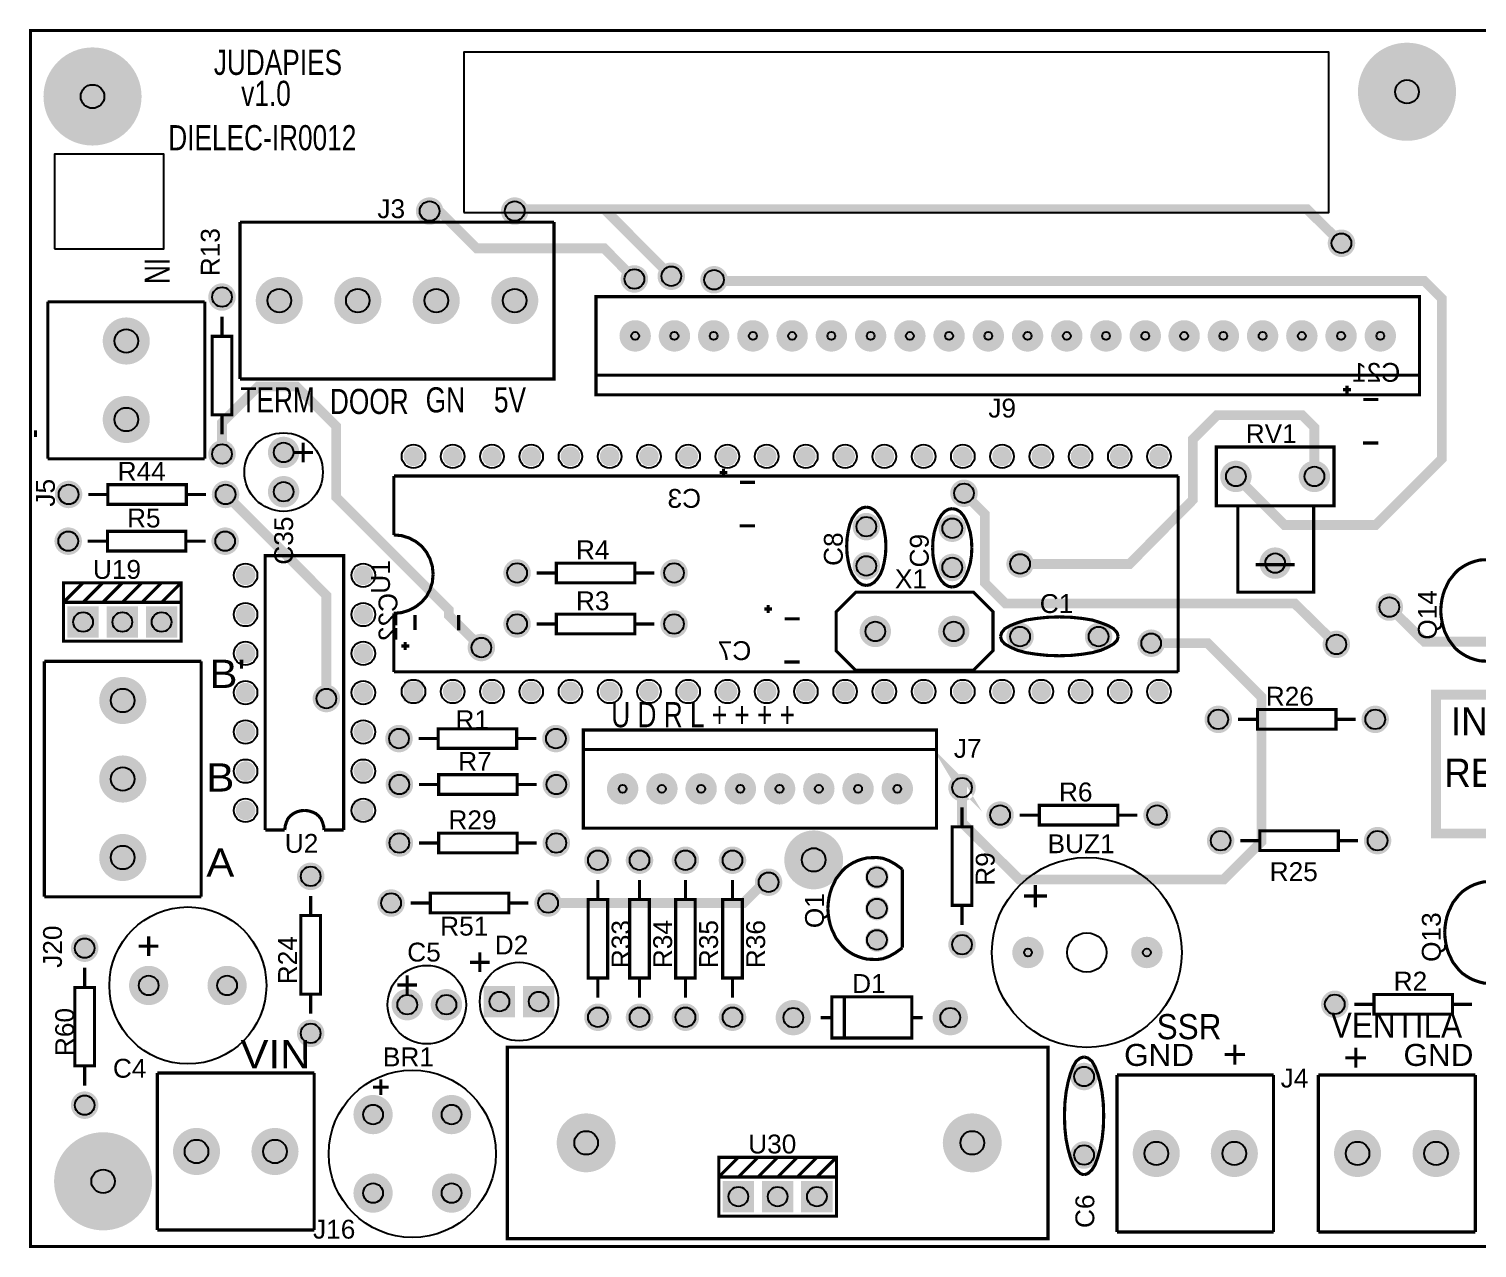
# Model space of a CAD drawing. Extents: x -2.91 to 2.93, y -1.55 to 1.55.
# Drawn here: x -2.912 to 0.778, y -1.553 to 1.553 of the extents above; entities that cross this region are included whole.
import ezdxf

# ---------------------------------------------------------------- set-up
doc = ezdxf.new("R2010")
doc.units = 0
doc.layers.get('0').update_dxf_attribs({"linetype": 'CONTINUOUS'})

# ---------------------------------------------------------------- blocks, each defined once
blk = doc.blocks.new('EPAD')
at = {"const_width": 0.5}
blk.add_lwpolyline([(-0.25, 0, 1), (0.25, 0, 1)], format="xyb", close=True, dxfattribs=at)
blk = doc.blocks.new('RPAD')
blk.add_trace([(-0.5, -0.5), (-0.5, 0.5), (0.5, -0.5), (0.5, 0.5)])

msp = doc.modelspace()

# ---------------------------------------------------------------- linework, layer by layer
for points, const_width in [([(-2.908, -1.549), (2.924, -1.549), (2.924, 1.549), (-2.908, 1.549), (-2.908, -1.549)], 0.008), ([(-1.369, 0.916), (-1.446, 0.994), (-1.771, 0.994), (-1.877, 1.1), (-1.891, 1.1), (-1.891, 1.089)], 0.025), ([(-1.275, 0.923), (-1.446, 1.094), (-1.674, 1.094), (-1.674, 1.089)], 0.025), ([(-1.446, 1.094), (0.345, 1.094), (0.433, 1.007)], 0.025), ([(-2.374, 1.061), (-2.374, 0.661)], 0.008), ([(-1.574, 1.061), (-1.574, 0.661), (-2.374, 0.661)], 0.008), ([(-2.374, 1.061), (-1.574, 1.061)], 0.008), ([(0.164, 0.413), (0.288, 0.289), (0.52, 0.289), (0.689, 0.458), (0.689, 0.866), (0.644, 0.911), (-1.163, 0.911), (-1.166, 0.914)], 0.025), ([(-2.864, 0.858), (-2.464, 0.858)], 0.008), ([(-2.864, 0.458), (-2.864, 0.858)], 0.008), ([(-2.464, 0.458), (-2.464, 0.858)], 0.008), ([(-1.467, 0.621), (0.632, 0.621), (0.632, 0.871), (-1.467, 0.871), (-1.467, 0.621)], 0.008), ([(-2.42, 0.77), (-2.42, 0.82)], 0.008), ([(-2.445, 0.57), (-2.395, 0.57), (-2.395, 0.77), (-2.445, 0.77), (-2.445, 0.57)], 0.008), ([(0.632, 0.671), (-1.467, 0.671)], 0.008), ([(-2.42, 0.47), (-2.42, 0.55), (-2.328, 0.642), (-2.23, 0.642), (-2.129, 0.541), (-2.129, 0.36), (-1.842, 0.073), (-1.842, 0.059), (-1.759, -0.023)], 0.025), ([(0.457, 0.634), (0.437, 0.634)], 0.008), ([(0.447, 0.624), (0.447, 0.644)], 0.008), ([(0.527, 0.609), (0.489, 0.609)], 0.008), ([(-2.42, 0.52), (-2.42, 0.57)], 0.008), ([(-0.386, 0.19), (-0.107, 0.19), (0.054, 0.353), (0.054, 0.507), (0.116, 0.569), (0.333, 0.569), (0.364, 0.538), (0.364, 0.413)], 0.025), ([(-2.213, 0.499), (-2.213, 0.449)], 0.008), ([(0.114, 0.338), (0.414, 0.338), (0.414, 0.488), (0.114, 0.488), (0.114, 0.338)], 0.008), ([(0.527, 0.498), (0.488, 0.498)], 0.008), ([(-2.864, 0.458), (-2.464, 0.458)], 0.008), ([(-2.188, 0.474), (-2.238, 0.474)], 0.008), ([(-1.982, 0.264), (-1.982, 0.414)], 0.008), ([(-1.982, 0.414), (0.017, 0.414)], 0.008), ([(-1.132, 0.423), (-1.152, 0.423)], 0.008), ([(-1.142, 0.413), (-1.142, 0.433)], 0.008), ([(0.017, 0.414), (0.017, -0.085)], 0.008), ([(-2.761, 0.367), (-2.711, 0.367)], 0.008), ([(-2.711, 0.342), (-2.511, 0.342), (-2.511, 0.392), (-2.711, 0.392), (-2.711, 0.342)], 0.008), ([(-2.511, 0.367), (-2.461, 0.367)], 0.008), ([(-2.411, 0.367), (-2.154, 0.11), (-2.154, -0.153)], 0.025), ([(-1.062, 0.398), (-1.1, 0.398)], 0.008), ([(0.42, -0.015), (0.314, 0.089), (-0.394, 0.089), (-0.423, 0.089), (-0.476, 0.142), (-0.476, 0.317), (-0.529, 0.37)], 0.025), ([(-0.778, 0.335), (-0.788, 0.333), (-0.798, 0.327), (-0.806, 0.318), (-0.814, 0.306), (-0.82, 0.291), (-0.824, 0.274), (-0.827, 0.255), (-0.828, 0.235)], 0.008), ([(-0.778, 0.335), (-0.768, 0.333), (-0.758, 0.327), (-0.75, 0.318), (-0.742, 0.306), (-0.736, 0.291), (-0.732, 0.274), (-0.729, 0.255), (-0.728, 0.235)], 0.008), ([(-0.559, 0.331), (-0.569, 0.329), (-0.579, 0.323), (-0.587, 0.314), (-0.594, 0.302), (-0.6, 0.287), (-0.605, 0.27), (-0.608, 0.251), (-0.609, 0.231)], 0.008), ([(-0.559, 0.331), (-0.549, 0.329), (-0.539, 0.323), (-0.531, 0.314), (-0.524, 0.302), (-0.518, 0.287), (-0.513, 0.27), (-0.51, 0.251), (-0.509, 0.231)], 0.008), ([(0.169, 0.118), (0.362, 0.118), (0.362, 0.338), (0.169, 0.338), (0.169, 0.118)], 0.008), ([(-2.712, 0.223), (-2.512, 0.223), (-2.512, 0.273), (-2.712, 0.273), (-2.712, 0.223)], 0.008), ([(-1.882, 0.164), (-1.884, 0.184), (-1.89, 0.203), (-1.899, 0.22), (-1.911, 0.235), (-1.926, 0.247), (-1.943, 0.256), (-1.962, 0.262), (-1.982, 0.264)], 0.008), ([(-1.062, 0.287), (-1.101, 0.287)], 0.008), ([(-2.762, 0.248), (-2.712, 0.248)], 0.008), ([(-2.512, 0.248), (-2.462, 0.248)], 0.008), ([(-0.778, 0.135), (-0.788, 0.137), (-0.798, 0.143), (-0.806, 0.152), (-0.814, 0.164), (-0.82, 0.179), (-0.824, 0.196), (-0.827, 0.215), (-0.828, 0.235)], 0.008), ([(-0.778, 0.135), (-0.768, 0.137), (-0.758, 0.143), (-0.75, 0.152), (-0.742, 0.164), (-0.736, 0.179), (-0.732, 0.196), (-0.729, 0.215), (-0.728, 0.235)], 0.008), ([(-0.559, 0.131), (-0.569, 0.133), (-0.579, 0.139), (-0.587, 0.148), (-0.594, 0.16), (-0.6, 0.175), (-0.605, 0.192), (-0.608, 0.211), (-0.609, 0.231)], 0.008), ([(-0.559, 0.131), (-0.549, 0.133), (-0.539, 0.139), (-0.531, 0.148), (-0.524, 0.16), (-0.518, 0.175), (-0.513, 0.192), (-0.51, 0.211), (-0.509, 0.231)], 0.008), ([(-2.11, -0.488), (-2.11, 0.211), (-2.31, 0.211), (-2.31, -0.488)], 0.008), ([(-1.568, 0.142), (-1.368, 0.142), (-1.368, 0.192), (-1.568, 0.192), (-1.568, 0.142)], 0.008), ([(0.314, 0.188), (0.214, 0.188)], 0.008), ([(0.811, 0.201), (0.786, 0.2), (0.774, 0.197), (0.762, 0.193), (0.751, 0.188), (0.741, 0.182), (0.731, 0.175), (0.722, 0.166), (0.707, 0.147), (0.696, 0.124), (0.692, 0.112), (0.689, 0.099), (0.687, 0.085), (0.686, 0.071)], 0.008), ([(-1.882, 0.164), (-1.884, 0.143), (-1.89, 0.124), (-1.899, 0.107), (-1.911, 0.093), (-1.926, 0.081), (-1.943, 0.072), (-1.962, 0.066), (-1.982, 0.064)], 0.008), ([(-1.618, 0.167), (-1.568, 0.167)], 0.008), ([(-1.368, 0.167), (-1.318, 0.167)], 0.008), ([(-2.824, 0.092), (-2.824, 0.142), (-2.524, 0.142), (-2.524, 0.092)], 0.008), ([(-2.824, 0.092), (-2.774, 0.142)], 0.008), ([(-2.774, 0.092), (-2.724, 0.142)], 0.008), ([(-2.724, 0.092), (-2.674, 0.142)], 0.008), ([(-2.674, 0.092), (-2.624, 0.142)], 0.008), ([(-2.624, 0.092), (-2.574, 0.142)], 0.008), ([(-2.574, 0.092), (-2.524, 0.142)], 0.008), ([(-0.805, 0.118), (-0.505, 0.118), (-0.455, 0.068), (-0.455, -0.031), (-0.505, -0.081), (-0.805, -0.081), (-0.855, -0.031), (-0.855, 0.068), (-0.805, 0.118)], 0.008), ([(-2.824, -0.007), (-2.524, -0.007), (-2.524, 0.092), (-2.824, 0.092), (-2.824, -0.007)], 0.008), ([(-1.018, 0.075), (-1.038, 0.075)], 0.008), ([(-1.028, 0.065), (-1.028, 0.085)], 0.008), ([(0.811, -0.008), (0.644, -0.008), (0.555, 0.08)], 0.025), ([(0.811, -0.058), (0.786, -0.057), (0.774, -0.054), (0.762, -0.05), (0.751, -0.045), (0.741, -0.039), (0.731, -0.032), (0.722, -0.024), (0.707, -0.004), (0.696, 0.018), (0.692, 0.031), (0.689, 0.044), (0.687, 0.057), (0.686, 0.071)], 0.008), ([(-1.982, -0.085), (-1.982, 0.064)], 0.008), ([(-1.928, 0.06), (-1.928, 0.022)], 0.008), ([(-1.817, 0.06), (-1.817, 0.021)], 0.008), ([(-1.618, 0.037), (-1.568, 0.037)], 0.008), ([(-1.568, 0.012), (-1.368, 0.012), (-1.368, 0.062), (-1.568, 0.062), (-1.568, 0.012)], 0.008), ([(-1.368, 0.037), (-1.318, 0.037)], 0.008), ([(-0.948, 0.05), (-0.986, 0.05)], 0.008), ([(-0.436, 0.005), (-0.433, 0.015), (-0.425, 0.025), (-0.411, 0.033), (-0.393, 0.04), (-0.371, 0.047), (-0.345, 0.051), (-0.317, 0.054), (-0.286, 0.055)], 0.008), ([(-0.136, 0.005), (-0.139, 0.015), (-0.148, 0.025), (-0.162, 0.033), (-0.18, 0.04), (-0.202, 0.047), (-0.227, 0.051), (-0.255, 0.054), (-0.286, 0.055)], 0.008), ([(-0.052, -0.012), (0.092, -0.012), (0.229, -0.149), (0.229, -0.518), (0.146, -0.601), (0.133, -0.614), (-0.388, -0.614), (-0.534, -0.469), (-0.534, -0.372), (-0.546, -0.36), (-0.534, -0.38)], 0.025), ([(-0.436, 0.005), (-0.433, -0.005), (-0.425, -0.014), (-0.411, -0.022), (-0.393, -0.03), (-0.371, -0.036), (-0.345, -0.04), (-0.317, -0.043), (-0.286, -0.044)], 0.008), ([(-0.136, 0.005), (-0.139, -0.005), (-0.148, -0.014), (-0.162, -0.022), (-0.18, -0.03), (-0.202, -0.036), (-0.227, -0.04), (-0.255, -0.043), (-0.286, -0.044)], 0.008), ([(-1.943, -0.019), (-1.963, -0.019)], 0.008), ([(-1.953, -0.009), (-1.953, -0.029)], 0.008), ([(-2.473, -0.058), (-2.873, -0.058)], 0.008), ([(-2.873, -0.058), (-2.873, -0.658)], 0.008), ([(-2.473, -0.658), (-2.473, -0.058)], 0.008), ([(-0.948, -0.06), (-0.987, -0.06)], 0.008), ([(-1.982, -0.085), (0.017, -0.085)], 0.008), ([(0.674, -0.497), (1.454, -0.497), (1.454, -0.143), (0.674, -0.143), (0.674, -0.497)], 0.025), ([(0.219, -0.231), (0.419, -0.231), (0.419, -0.181), (0.219, -0.181), (0.219, -0.231)], 0.008), ([(0.219, -0.206), (0.169, -0.206)], 0.008), ([(0.469, -0.206), (0.419, -0.206)], 0.008), ([(-1.919, -0.255), (-1.869, -0.255)], 0.008), ([(-1.869, -0.28), (-1.669, -0.28), (-1.669, -0.23), (-1.869, -0.23), (-1.869, -0.28)], 0.008), ([(-1.669, -0.255), (-1.619, -0.255)], 0.008), ([(-1.499, -0.483), (-0.599, -0.483), (-0.599, -0.233), (-1.499, -0.233), (-1.499, -0.483)], 0.008), ([(-1.499, -0.283), (-0.599, -0.283)], 0.008), ([(-1.918, -0.372), (-1.868, -0.372)], 0.008), ([(-1.868, -0.397), (-1.668, -0.397), (-1.668, -0.347), (-1.868, -0.347), (-1.868, -0.397)], 0.008), ([(-1.668, -0.372), (-1.618, -0.372)], 0.008), ([(-2.21, -0.438), (-2.22, -0.439), (-2.23, -0.442), (-2.238, -0.446), (-2.246, -0.452), (-2.252, -0.459), (-2.256, -0.468), (-2.259, -0.478), (-2.26, -0.488)], 0.008), ([(-2.21, -0.438), (-2.2, -0.439), (-2.19, -0.442), (-2.181, -0.446), (-2.174, -0.452), (-2.168, -0.459), (-2.164, -0.468), (-2.161, -0.478), (-2.16, -0.488)], 0.008), ([(-0.534, -0.43), (-0.534, -0.48)], 0.008), ([(-0.337, -0.475), (-0.137, -0.475), (-0.137, -0.425), (-0.337, -0.425), (-0.337, -0.475)], 0.008), ([(-0.559, -0.68), (-0.509, -0.68), (-0.509, -0.48), (-0.559, -0.48), (-0.559, -0.68)], 0.008), ([(-0.387, -0.45), (-0.337, -0.45)], 0.008), ([(-0.137, -0.45), (-0.087, -0.45)], 0.008), ([(-2.26, -0.488), (-2.31, -0.488)], 0.008), ([(-2.11, -0.488), (-2.16, -0.488)], 0.008), ([(-1.868, -0.546), (-1.668, -0.546), (-1.668, -0.496), (-1.868, -0.496), (-1.868, -0.546)], 0.008), ([(0.175, -0.515), (0.225, -0.515)], 0.008), ([(0.225, -0.54), (0.425, -0.54), (0.425, -0.49), (0.225, -0.49), (0.225, -0.54)], 0.008), ([(0.425, -0.515), (0.475, -0.515)], 0.008), ([(-1.918, -0.521), (-1.868, -0.521)], 0.008), ([(-1.668, -0.521), (-1.618, -0.521)], 0.008), ([(-0.751, -0.558), (-0.776, -0.559), (-0.788, -0.562), (-0.8, -0.566), (-0.811, -0.571), (-0.821, -0.577), (-0.831, -0.584), (-0.84, -0.593), (-0.855, -0.612), (-0.866, -0.635), (-0.87, -0.647), (-0.873, -0.66), (-0.875, -0.674), (-0.876, -0.688)], 0.008), ([(-0.751, -0.558), (-0.736, -0.56), (-0.72, -0.566), (-0.704, -0.575), (-0.686, -0.588)], 0.008), ([(-0.686, -0.788), (-0.686, -0.588)], 0.008), ([(-1.589, -0.674), (-1.091, -0.674), (-1.038, -0.621), (-1.027, -0.621)], 0.025), ([(-1.462, -0.615), (-1.462, -0.665)], 0.008), ([(-1.356, -0.615), (-1.356, -0.665)], 0.008), ([(-1.239, -0.615), (-1.239, -0.665)], 0.008), ([(-1.119, -0.615), (-1.119, -0.665)], 0.008), ([(0.821, -0.619), (0.796, -0.62), (0.784, -0.623), (0.772, -0.627), (0.761, -0.632), (0.751, -0.638), (0.741, -0.645), (0.732, -0.654), (0.717, -0.673), (0.706, -0.696), (0.702, -0.708), (0.699, -0.721), (0.697, -0.735), (0.696, -0.749)], 0.008), ([(-2.473, -0.658), (-2.873, -0.658)], 0.008), ([(-2.194, -0.706), (-2.194, -0.656)], 0.008), ([(-1.889, -0.699), (-1.689, -0.699), (-1.689, -0.649), (-1.889, -0.649), (-1.889, -0.699)], 0.008), ([(-1.487, -0.865), (-1.437, -0.865), (-1.437, -0.665), (-1.487, -0.665), (-1.487, -0.865)], 0.008), ([(-1.381, -0.865), (-1.331, -0.865), (-1.331, -0.665), (-1.381, -0.665), (-1.381, -0.865)], 0.008), ([(-1.264, -0.865), (-1.214, -0.865), (-1.214, -0.665), (-1.264, -0.665), (-1.264, -0.865)], 0.008), ([(-1.144, -0.865), (-1.094, -0.865), (-1.094, -0.665), (-1.144, -0.665), (-1.144, -0.865)], 0.008), ([(-1.889, -0.674), (-1.939, -0.674)], 0.008), ([(-1.639, -0.674), (-1.689, -0.674)], 0.008), ([(-0.751, -0.818), (-0.776, -0.817), (-0.788, -0.814), (-0.8, -0.81), (-0.811, -0.805), (-0.821, -0.799), (-0.831, -0.792), (-0.84, -0.783), (-0.855, -0.764), (-0.866, -0.741), (-0.87, -0.729), (-0.873, -0.716), (-0.875, -0.702), (-0.876, -0.688)], 0.008), ([(-0.534, -0.68), (-0.534, -0.73)], 0.008), ([(-2.219, -0.906), (-2.169, -0.906), (-2.169, -0.706), (-2.219, -0.706), (-2.219, -0.906)], 0.008), ([(-2.607, -0.759), (-2.607, -0.809)], 0.008), ([(0.821, -0.879), (0.796, -0.878), (0.784, -0.875), (0.772, -0.871), (0.761, -0.866), (0.751, -0.86), (0.741, -0.853), (0.732, -0.844), (0.717, -0.825), (0.706, -0.802), (0.702, -0.79), (0.699, -0.777), (0.697, -0.763), (0.696, -0.749)], 0.008), ([(-2.632, -0.784), (-2.582, -0.784)], 0.008), ([(-1.763, -0.8), (-1.763, -0.85)], 0.008), ([(-0.751, -0.818), (-0.736, -0.816), (-0.72, -0.81), (-0.704, -0.801), (-0.686, -0.788)], 0.008), ([(-2.77, -0.889), (-2.77, -0.839)], 0.008), ([(-1.788, -0.825), (-1.738, -0.825)], 0.008), ([(-2.795, -1.089), (-2.745, -1.089), (-2.745, -0.889), (-2.795, -0.889), (-2.795, -1.089)], 0.008), ([(-1.973, -0.883), (-1.923, -0.883)], 0.008), ([(-1.948, -0.858), (-1.948, -0.908)], 0.008), ([(-1.462, -0.865), (-1.462, -0.915)], 0.008), ([(-1.356, -0.865), (-1.356, -0.915)], 0.008), ([(-1.239, -0.865), (-1.239, -0.915)], 0.008), ([(-1.119, -0.865), (-1.119, -0.915)], 0.008), ([(-2.194, -0.956), (-2.194, -0.906)], 0.008), ([(-0.866, -1.018), (-0.662, -1.018), (-0.662, -0.913), (-0.866, -0.913), (-0.866, -1.018)], 0.008), ([(-0.834, -0.914), (-0.834, -1.017)], 0.008), ([(0.516, -0.957), (0.716, -0.957), (0.716, -0.907), (0.516, -0.907), (0.516, -0.957)], 0.008), ([(0.466, -0.932), (0.516, -0.932)], 0.008), ([(0.716, -0.932), (0.766, -0.932)], 0.008), ([(-0.894, -0.966), (-0.866, -0.966)], 0.008), ([(-0.662, -0.966), (-0.634, -0.966)], 0.008), ([(-1.693, -1.529), (-0.315, -1.529), (-0.315, -1.041), (-1.693, -1.041), (-1.693, -1.529)], 0.008), ([(-0.223, -1.066), (-0.233, -1.069), (-0.243, -1.077), (-0.251, -1.091), (-0.258, -1.109), (-0.264, -1.131), (-0.269, -1.157), (-0.272, -1.185), (-0.273, -1.216)], 0.008), ([(-0.223, -1.066), (-0.213, -1.069), (-0.203, -1.077), (-0.195, -1.091), (-0.188, -1.109), (-0.182, -1.131), (-0.177, -1.157), (-0.174, -1.185), (-0.173, -1.216)], 0.008), ([(-2.77, -1.139), (-2.77, -1.089)], 0.008), ([(-2.585, -1.507), (-2.585, -1.107)], 0.008), ([(-2.185, -1.107), (-2.585, -1.107)], 0.008), ([(-2.185, -1.507), (-2.185, -1.107)], 0.008), ([(-2.035, -1.143), (-1.995, -1.143)], 0.008), ([(-2.015, -1.123), (-2.015, -1.163)], 0.008), ([(-0.139, -1.512), (-0.139, -1.112)], 0.008), ([(0.26, -1.112), (-0.139, -1.112)], 0.008), ([(0.26, -1.512), (0.26, -1.112)], 0.008), ([(0.374, -1.112), (0.374, -1.512)], 0.008), ([(0.374, -1.112), (0.774, -1.112)], 0.008), ([(0.774, -1.112), (0.774, -1.512)], 0.008), ([(-0.223, -1.366), (-0.228, -1.365), (-0.233, -1.363), (-0.243, -1.354), (-0.251, -1.341), (-0.258, -1.322), (-0.264, -1.3), (-0.269, -1.275), (-0.272, -1.247), (-0.273, -1.216)], 0.008), ([(-0.223, -1.366), (-0.218, -1.365), (-0.213, -1.363), (-0.203, -1.354), (-0.195, -1.341), (-0.188, -1.322), (-0.182, -1.3), (-0.177, -1.275), (-0.174, -1.247), (-0.173, -1.216)], 0.008), ([(-1.154, -1.372), (-1.154, -1.322), (-0.854, -1.322), (-0.854, -1.372)], 0.008), ([(-1.154, -1.372), (-1.104, -1.322)], 0.008), ([(-1.104, -1.372), (-1.054, -1.322)], 0.008), ([(-1.054, -1.372), (-1.004, -1.322)], 0.008), ([(-1.004, -1.372), (-0.954, -1.322)], 0.008), ([(-0.954, -1.372), (-0.904, -1.322)], 0.008), ([(-0.904, -1.372), (-0.854, -1.322)], 0.008), ([(-1.154, -1.472), (-0.854, -1.472), (-0.854, -1.372), (-1.154, -1.372), (-1.154, -1.472)], 0.008), ([(-2.185, -1.507), (-2.585, -1.507)], 0.008), ([(0.26, -1.512), (-0.139, -1.512)], 0.008), ([(0.374, -1.512), (0.774, -1.512)], 0.008)]:
    msp.add_lwpolyline(points, dxfattribs=dict(const_width=const_width))
for points in [[(-1.804, 1.085), (0.401, 1.085), (0.401, 1.494), (-1.804, 1.494), (-1.804, 1.085)], [(-2.847, 0.993), (-2.568, 0.993), (-2.568, 1.234), (-2.847, 1.234), (-2.847, 0.993)]]:
    msp.add_lwpolyline(points)
for centre, radius in [((-2.75, 1.381), 0.03), ((0.6, 1.393), 0.03), ((-1.891, 1.089), 0.025), ((-1.674, 1.089), 0.025), ((0.433, 1.007), 0.025), ((-1.369, 0.916), 0.025), ((-1.275, 0.923), 0.025), ((-1.166, 0.914), 0.025), ((-2.42, 0.87), 0.025), ((-2.274, 0.861), 0.03), ((-2.074, 0.861), 0.03), ((-1.874, 0.861), 0.03), ((-1.674, 0.861), 0.03), ((-2.664, 0.758), 0.03), ((-1.367, 0.771), 0.01), ((-1.267, 0.771), 0.01), ((-1.167, 0.771), 0.01), ((-1.067, 0.771), 0.01), ((-0.967, 0.771), 0.01), ((-0.867, 0.771), 0.01), ((-0.767, 0.771), 0.01), ((-0.667, 0.771), 0.01), ((-0.567, 0.771), 0.01), ((-0.467, 0.771), 0.01), ((-0.367, 0.771), 0.01), ((-0.267, 0.771), 0.01), ((-0.167, 0.771), 0.01), ((-0.067, 0.771), 0.01), ((0.032, 0.771), 0.01), ((0.132, 0.771), 0.01), ((0.232, 0.771), 0.01), ((0.332, 0.771), 0.01), ((0.432, 0.771), 0.01), ((0.532, 0.771), 0.01), ((-2.664, 0.558), 0.03), ((-2.42, 0.47), 0.025), ((-2.263, 0.474), 0.025), ((-1.932, 0.464), 0.03), ((-1.832, 0.464), 0.03), ((-1.732, 0.464), 0.03), ((-1.632, 0.464), 0.03), ((-1.532, 0.464), 0.03), ((-1.432, 0.464), 0.03), ((-1.332, 0.464), 0.03), ((-1.232, 0.464), 0.03), ((-1.132, 0.464), 0.03), ((-1.032, 0.464), 0.03), ((-0.932, 0.464), 0.03), ((-0.832, 0.464), 0.03), ((-0.732, 0.464), 0.03), ((-0.632, 0.464), 0.03), ((-0.532, 0.464), 0.03), ((-0.432, 0.464), 0.03), ((-0.332, 0.464), 0.03), ((-0.232, 0.464), 0.03), ((-0.132, 0.464), 0.03), ((-0.032, 0.464), 0.03), ((0.164, 0.413), 0.025), ((0.364, 0.413), 0.025), ((-2.811, 0.367), 0.025), ((-2.411, 0.367), 0.025), ((-2.263, 0.374), 0.025), ((-0.529, 0.37), 0.025), ((-0.778, 0.285), 0.025), ((-0.559, 0.281), 0.025), ((-2.812, 0.248), 0.025), ((-2.412, 0.248), 0.025), ((-2.36, 0.161), 0.03), ((-2.06, 0.161), 0.03), ((-1.668, 0.167), 0.025), ((-1.268, 0.167), 0.025), ((-0.778, 0.185), 0.025), ((-0.559, 0.181), 0.025), ((-0.386, 0.19), 0.025), ((0.264, 0.192), 0.025), ((-2.36, 0.061), 0.03), ((-2.06, 0.061), 0.03), ((0.555, 0.08), 0.025), ((-2.774, 0.042), 0.025), ((-2.674, 0.042), 0.025), ((-2.574, 0.042), 0.025), ((-1.668, 0.037), 0.025), ((-1.268, 0.037), 0.025), ((-0.755, 0.018), 0.025), ((-0.555, 0.018), 0.025), ((-1.759, -0.023), 0.025), ((-0.386, 0.005), 0.025), ((-0.186, 0.005), 0.025), ((-0.052, -0.012), 0.025), ((0.42, -0.015), 0.025), ((-2.36, -0.038), 0.03), ((-2.06, -0.038), 0.03), ((-2.36, -0.138), 0.03), ((-2.06, -0.138), 0.03), ((-1.932, -0.135), 0.03), ((-1.832, -0.135), 0.03), ((-1.732, -0.135), 0.03), ((-1.632, -0.135), 0.03), ((-1.532, -0.135), 0.03), ((-1.432, -0.135), 0.03), ((-1.332, -0.135), 0.03), ((-1.232, -0.135), 0.03), ((-1.132, -0.135), 0.03), ((-1.032, -0.135), 0.03), ((-0.932, -0.135), 0.03), ((-0.832, -0.135), 0.03), ((-0.732, -0.135), 0.03), ((-0.632, -0.135), 0.03), ((-0.532, -0.135), 0.03), ((-0.432, -0.135), 0.03), ((-0.332, -0.135), 0.03), ((-0.232, -0.135), 0.03), ((-0.132, -0.135), 0.03), ((-0.032, -0.135), 0.03), ((-2.673, -0.158), 0.03), ((-2.154, -0.153), 0.025), ((0.119, -0.206), 0.025), ((0.519, -0.206), 0.025), ((-2.36, -0.238), 0.03), ((-2.06, -0.238), 0.03), ((-1.969, -0.255), 0.025), ((-1.569, -0.255), 0.025), ((-2.673, -0.358), 0.03), ((-2.36, -0.338), 0.03), ((-2.06, -0.338), 0.03), ((-1.968, -0.372), 0.025), ((-1.568, -0.372), 0.025), ((-0.534, -0.38), 0.025), ((-1.399, -0.383), 0.01), ((-1.299, -0.383), 0.01), ((-1.199, -0.383), 0.01), ((-1.099, -0.383), 0.01), ((-0.999, -0.383), 0.01), ((-0.899, -0.383), 0.01), ((-0.799, -0.383), 0.01), ((-0.699, -0.383), 0.01), ((-2.36, -0.438), 0.03), ((-2.06, -0.438), 0.03), ((-0.437, -0.45), 0.025), ((-0.037, -0.45), 0.025), ((-1.968, -0.521), 0.025), ((-1.568, -0.521), 0.025), ((0.125, -0.515), 0.025), ((0.525, -0.515), 0.025), ((-2.673, -0.558), 0.03), ((-1.462, -0.565), 0.025), ((-1.356, -0.565), 0.025), ((-1.239, -0.565), 0.025), ((-1.119, -0.565), 0.025), ((-0.912, -0.564), 0.03), ((-2.194, -0.606), 0.025), ((-0.751, -0.608), 0.025), ((-1.027, -0.621), 0.025), ((-1.989, -0.674), 0.025), ((-1.589, -0.674), 0.025), ((-0.751, -0.688), 0.025), ((-2.77, -0.789), 0.025), ((-0.751, -0.768), 0.025), ((-0.534, -0.78), 0.025), ((-0.366, -0.8), 0.01), ((-0.063, -0.8), 0.01), ((-2.607, -0.884), 0.025), ((-2.407, -0.884), 0.025), ((-1.948, -0.933), 0.025), ((-1.848, -0.933), 0.025), ((-1.713, -0.925), 0.025), ((-1.613, -0.925), 0.025), ((0.416, -0.932), 0.025), ((-1.462, -0.965), 0.025), ((-1.356, -0.965), 0.025), ((-1.239, -0.965), 0.025), ((-1.119, -0.965), 0.025), ((-0.964, -0.966), 0.025), ((-0.564, -0.966), 0.025), ((-2.194, -1.006), 0.025), ((-0.223, -1.116), 0.025), ((-2.77, -1.189), 0.025), ((-2.035, -1.213), 0.025), ((-1.835, -1.213), 0.025), ((-2.485, -1.307), 0.03), ((-2.285, -1.307), 0.03), ((-1.492, -1.285), 0.03), ((-0.508, -1.285), 0.03), ((-0.223, -1.316), 0.025), ((-0.039, -1.312), 0.03), ((0.16, -1.312), 0.03), ((0.474, -1.312), 0.03), ((0.674, -1.312), 0.03), ((-2.723, -1.383), 0.03), ((-2.035, -1.413), 0.025), ((-1.835, -1.413), 0.025), ((-1.104, -1.422), 0.025), ((-1.004, -1.422), 0.025), ((-0.904, -1.422), 0.025)]:
    msp.add_circle(centre, radius)
at = {"layer": '12632256'}
for centre, radius in [((-2.263, 0.424), 0.1), ((-0.216, -0.8), 0.242), ((-2.507, -0.884), 0.2), ((-0.216, -0.8), 0.05), ((-1.898, -0.933), 0.1), ((-1.663, -0.925), 0.1), ((-1.663, -0.925), 0), ((-1.935, -1.313), 0.213)]:
    msp.add_circle(centre, radius, dxfattribs=at)

# ---------------------------------------------------------------- block references
for name, p, xscale, yscale in [('EPAD', (0.6, 1.393), 0.25, 0.25), ('EPAD', (-2.75, 1.381), 0.25, 0.25), ('EPAD', (-1.891, 1.089), 0.07, 0.07), ('EPAD', (-1.674, 1.089), 0.07, 0.07), ('EPAD', (0.433, 1.007), 0.07, 0.07), ('EPAD', (-1.369, 0.916), 0.07, 0.07), ('EPAD', (-1.275, 0.923), 0.07, 0.07), ('EPAD', (-1.166, 0.914), 0.07, 0.07), ('EPAD', (-2.42, 0.87), 0.07, 0.07), ('EPAD', (-2.274, 0.861), 0.12, 0.12), ('EPAD', (-2.074, 0.861), 0.12, 0.12), ('EPAD', (-1.874, 0.861), 0.12, 0.12), ('EPAD', (-1.674, 0.861), 0.12, 0.12), ('EPAD', (-2.664, 0.758), 0.12, 0.12), ('EPAD', (-1.367, 0.771), 0.08, 0.08), ('EPAD', (-1.267, 0.771), 0.08, 0.08), ('EPAD', (-1.167, 0.771), 0.08, 0.08), ('EPAD', (-1.067, 0.771), 0.08, 0.08), ('EPAD', (-0.967, 0.771), 0.08, 0.08), ('EPAD', (-0.867, 0.771), 0.08, 0.08), ('EPAD', (-0.767, 0.771), 0.08, 0.08), ('EPAD', (-0.667, 0.771), 0.08, 0.08), ('EPAD', (-0.567, 0.771), 0.08, 0.08), ('EPAD', (-0.467, 0.771), 0.08, 0.08), ('EPAD', (-0.367, 0.771), 0.08, 0.08), ('EPAD', (-0.267, 0.771), 0.08, 0.08), ('EPAD', (-0.167, 0.771), 0.08, 0.08), ('EPAD', (-0.067, 0.771), 0.08, 0.08), ('EPAD', (0.032, 0.771), 0.08, 0.08), ('EPAD', (0.132, 0.771), 0.08, 0.08), ('EPAD', (0.232, 0.771), 0.08, 0.08), ('EPAD', (0.332, 0.771), 0.08, 0.08), ('EPAD', (0.432, 0.771), 0.08, 0.08), ('EPAD', (0.532, 0.771), 0.08, 0.08), ('EPAD', (-2.664, 0.558), 0.12, 0.12), ('EPAD', (-2.42, 0.47), 0.07, 0.07), ('EPAD', (-2.263, 0.474), 0.08, 0.08), ('EPAD', (-1.932, 0.464), 0.05, 0.05), ('EPAD', (-1.832, 0.464), 0.05, 0.05), ('EPAD', (-1.732, 0.464), 0.05, 0.05), ('EPAD', (-1.632, 0.464), 0.05, 0.05), ('EPAD', (-1.532, 0.464), 0.05, 0.05), ('EPAD', (-1.432, 0.464), 0.05, 0.05), ('EPAD', (-1.332, 0.464), 0.05, 0.05), ('EPAD', (-1.232, 0.464), 0.05, 0.05), ('EPAD', (-1.132, 0.464), 0.05, 0.05), ('EPAD', (-1.032, 0.464), 0.05, 0.05), ('EPAD', (-0.932, 0.464), 0.05, 0.05), ('EPAD', (-0.832, 0.464), 0.05, 0.05), ('EPAD', (-0.732, 0.464), 0.05, 0.05), ('EPAD', (-0.632, 0.464), 0.05, 0.05), ('EPAD', (-0.532, 0.464), 0.05, 0.05), ('EPAD', (-0.432, 0.464), 0.05, 0.05), ('EPAD', (-0.332, 0.464), 0.05, 0.05), ('EPAD', (-0.232, 0.464), 0.05, 0.05), ('EPAD', (-0.132, 0.464), 0.05, 0.05), ('EPAD', (-0.032, 0.464), 0.05, 0.05), ('EPAD', (0.164, 0.413), 0.08, 0.08), ('EPAD', (0.364, 0.413), 0.08, 0.08), ('EPAD', (-2.263, 0.374), 0.08, 0.08), ('EPAD', (-2.811, 0.367), 0.07, 0.07), ('EPAD', (-2.411, 0.367), 0.07, 0.07), ('EPAD', (-0.529, 0.37), 0.07, 0.07), ('EPAD', (-0.778, 0.285), 0.07, 0.07), ('EPAD', (-0.559, 0.281), 0.07, 0.07), ('EPAD', (-2.812, 0.248), 0.07, 0.07), ('EPAD', (-2.412, 0.248), 0.07, 0.07), ('EPAD', (-0.386, 0.19), 0.07, 0.07), ('EPAD', (0.264, 0.192), 0.08, 0.08), ('EPAD', (-2.36, 0.161), 0.05, 0.05), ('EPAD', (-2.06, 0.161), 0.05, 0.05), ('EPAD', (-1.668, 0.167), 0.07, 0.07), ('EPAD', (-1.268, 0.167), 0.07, 0.07), ('EPAD', (-0.778, 0.185), 0.07, 0.07), ('EPAD', (-0.559, 0.181), 0.07, 0.07), ('EPAD', (0.555, 0.08), 0.07, 0.07), ('RPAD', (-2.774, 0.042), 0.08, 0.08), ('RPAD', (-2.674, 0.042), 0.08, 0.08), ('RPAD', (-2.574, 0.042), 0.08, 0.08), ('EPAD', (-2.36, 0.061), 0.05, 0.05), ('EPAD', (-2.06, 0.061), 0.05, 0.05), ('EPAD', (-1.668, 0.037), 0.07, 0.07), ('EPAD', (-1.268, 0.037), 0.07, 0.07), ('EPAD', (-0.755, 0.018), 0.08, 0.08), ('EPAD', (-0.555, 0.018), 0.08, 0.08), ('EPAD', (-0.386, 0.005), 0.07, 0.07), ('EPAD', (-0.186, 0.005), 0.07, 0.07), ('EPAD', (-1.759, -0.023), 0.07, 0.07), ('EPAD', (-0.052, -0.012), 0.07, 0.07), ('EPAD', (0.42, -0.015), 0.07, 0.07), ('EPAD', (-2.36, -0.038), 0.05, 0.05), ('EPAD', (-2.06, -0.038), 0.05, 0.05), ('EPAD', (-2.673, -0.158), 0.12, 0.12), ('RPAD', (-1.932, -0.135), 0.05, 0.05), ('EPAD', (-1.832, -0.135), 0.05, 0.05), ('EPAD', (-1.732, -0.135), 0.05, 0.05), ('EPAD', (-1.632, -0.135), 0.05, 0.05), ('EPAD', (-1.532, -0.135), 0.05, 0.05), ('EPAD', (-1.432, -0.135), 0.05, 0.05), ('EPAD', (-1.332, -0.135), 0.05, 0.05), ('EPAD', (-1.232, -0.135), 0.05, 0.05), ('EPAD', (-1.132, -0.135), 0.05, 0.05), ('EPAD', (-1.032, -0.135), 0.05, 0.05), ('EPAD', (-0.932, -0.135), 0.05, 0.05), ('EPAD', (-0.832, -0.135), 0.05, 0.05), ('EPAD', (-0.732, -0.135), 0.05, 0.05), ('EPAD', (-0.632, -0.135), 0.05, 0.05), ('EPAD', (-0.532, -0.135), 0.05, 0.05), ('EPAD', (-0.432, -0.135), 0.05, 0.05), ('EPAD', (-0.332, -0.135), 0.05, 0.05), ('EPAD', (-0.232, -0.135), 0.05, 0.05), ('EPAD', (-0.132, -0.135), 0.05, 0.05), ('EPAD', (-0.032, -0.135), 0.05, 0.05), ('EPAD', (-2.36, -0.138), 0.05, 0.05), ('EPAD', (-2.154, -0.153), 0.07, 0.07), ('EPAD', (-2.06, -0.138), 0.05, 0.05), ('EPAD', (0.119, -0.206), 0.07, 0.07), ('EPAD', (0.519, -0.206), 0.07, 0.07), ('EPAD', (-2.36, -0.238), 0.05, 0.05), ('EPAD', (-2.06, -0.238), 0.05, 0.05), ('EPAD', (-1.969, -0.255), 0.07, 0.07), ('EPAD', (-1.569, -0.255), 0.07, 0.07), ('EPAD', (-2.673, -0.358), 0.12, 0.12), ('EPAD', (-2.36, -0.338), 0.05, 0.05), ('EPAD', (-2.06, -0.338), 0.05, 0.05), ('EPAD', (-1.968, -0.372), 0.07, 0.07), ('EPAD', (-1.568, -0.372), 0.07, 0.07), ('EPAD', (-1.399, -0.383), 0.08, 0.08), ('EPAD', (-1.299, -0.383), 0.08, 0.08), ('EPAD', (-1.199, -0.383), 0.08, 0.08), ('EPAD', (-1.099, -0.383), 0.08, 0.08), ('EPAD', (-0.999, -0.383), 0.08, 0.08), ('EPAD', (-0.899, -0.383), 0.08, 0.08), ('EPAD', (-0.799, -0.383), 0.08, 0.08), ('EPAD', (-0.699, -0.383), 0.08, 0.08), ('EPAD', (-0.534, -0.38), 0.07, 0.07), ('EPAD', (-2.36, -0.438), 0.05, 0.05), ('EPAD', (-0.437, -0.45), 0.07, 0.07), ('EPAD', (-0.037, -0.45), 0.07, 0.07), ('EPAD', (-2.673, -0.558), 0.12, 0.12), ('EPAD', (-1.968, -0.521), 0.07, 0.07), ('EPAD', (-1.568, -0.521), 0.07, 0.07), ('EPAD', (-0.912, -0.564), 0.15, 0.15), ('EPAD', (0.125, -0.515), 0.07, 0.07), ('EPAD', (0.525, -0.515), 0.07, 0.07), ('EPAD', (-1.462, -0.565), 0.07, 0.07), ('EPAD', (-1.356, -0.565), 0.07, 0.07), ('EPAD', (-1.239, -0.565), 0.07, 0.07), ('EPAD', (-1.119, -0.565), 0.07, 0.07), ('EPAD', (-2.194, -0.606), 0.07, 0.07), ('EPAD', (-1.027, -0.621), 0.07, 0.07), ('EPAD', (-0.751, -0.608), 0.06, 0.06), ('EPAD', (-1.989, -0.674), 0.07, 0.07), ('EPAD', (-1.589, -0.674), 0.07, 0.07), ('EPAD', (-0.751, -0.688), 0.06, 0.06), ('EPAD', (-0.751, -0.768), 0.06, 0.06), ('EPAD', (-2.77, -0.789), 0.07, 0.07), ('EPAD', (-0.534, -0.78), 0.07, 0.07), ('EPAD', (-0.366, -0.8), 0.08, 0.08), ('EPAD', (-0.063, -0.8), 0.08, 0.08), ('EPAD', (-2.607, -0.884), 0.1, 0.1), ('EPAD', (-2.407, -0.884), 0.1, 0.1), ('RPAD', (-1.713, -0.925), 0.08, 0.08), ('RPAD', (-1.613, -0.925), 0.08, 0.08), ('EPAD', (-1.948, -0.933), 0.08, 0.08), ('EPAD', (-1.848, -0.933), 0.08, 0.08), ('EPAD', (-0.964, -0.966), 0.09, 0.09), ('EPAD', (-0.564, -0.966), 0.09, 0.09), ('EPAD', (0.416, -0.932), 0.07, 0.07), ('EPAD', (-1.462, -0.965), 0.07, 0.07), ('EPAD', (-1.356, -0.965), 0.07, 0.07), ('EPAD', (-1.239, -0.965), 0.07, 0.07), ('EPAD', (-1.119, -0.965), 0.07, 0.07), ('EPAD', (-2.194, -1.006), 0.07, 0.07), ('EPAD', (-0.223, -1.116), 0.07, 0.07), ('EPAD', (-2.77, -1.189), 0.07, 0.07), ('EPAD', (-2.035, -1.213), 0.1, 0.1), ('EPAD', (-1.835, -1.213), 0.1, 0.1), ('EPAD', (-1.492, -1.285), 0.15, 0.15), ('EPAD', (-0.508, -1.285), 0.15, 0.15), ('EPAD', (-2.485, -1.307), 0.12, 0.12), ('EPAD', (-2.285, -1.307), 0.12, 0.12), ('EPAD', (-0.039, -1.312), 0.12, 0.12), ('EPAD', (0.16, -1.312), 0.12, 0.12), ('EPAD', (0.474, -1.312), 0.12, 0.12), ('EPAD', (0.674, -1.312), 0.12, 0.12), ('EPAD', (-2.723, -1.383), 0.25, 0.25), ('EPAD', (-0.223, -1.316), 0.07, 0.07), ('EPAD', (-2.035, -1.413), 0.1, 0.1), ('EPAD', (-1.835, -1.413), 0.1, 0.1), ('RPAD', (-1.104, -1.422), 0.08, 0.08), ('RPAD', (-1.004, -1.422), 0.08, 0.08), ('RPAD', (-0.904, -1.422), 0.08, 0.08)]:
    msp.add_blockref(name, p, dxfattribs=dict(xscale=xscale, yscale=yscale))
at = {"xscale": 0.05, "yscale": 0.05, "rotation": 90}
msp.add_blockref('RPAD', (-2.06, -0.438), dxfattribs=at)

# ---------------------------------------------------------------- texts
at = {"layer": '12632256'}
for s, height, width, p in [('JUDAPIES', 0.064, 0.78125, (-2.441, 1.436)), ('v1.0', 0.064, 0.78125, (-2.371, 1.357)), ('DIELEC-IR0012', 0.064, 0.78125, (-2.557, 1.244)), ('J3', 0.048, 1.041667, (-2.024, 1.071)), ('TERM', 0.064, 0.78125, (-2.373, 0.576)), ('DOOR', 0.064, 0.78125, (-2.145, 0.572)), ('GN', 0.064, 0.78125, (-1.901, 0.576)), ('5V', 0.064, 0.78125, (-1.727, 0.576)), ('J9', 0.048, 1.041667, (-0.467, 0.563)), ('RV1', 0.048, 1.041667, (0.189, 0.498)), ('R44', 0.048, 1.041667, (-2.686, 0.402)), ('R5', 0.048, 1.041667, (-2.662, 0.283)), ('R4', 0.048, 1.041667, (-1.518, 0.202)), ('U19', 0.048, 1.041667, (-2.749, 0.152)), ('X1', 0.048, 1.041667, (-0.705, 0.128)), ('R3', 0.048, 1.041667, (-1.518, 0.072)), ('C1', 0.048, 1.041667, (-0.336, 0.065)), ("B'", 0.072, 1.111111, (-2.452, -0.126)), ('R26', 0.048, 1.041667, (0.24, -0.171)), ('R1', 0.048, 1.041667, (-1.825, -0.231)), ('U D R L + + + +', 0.064, 0.78125, (-1.428, -0.226)), ('INCUBADORA', 0.072, 0.972222, (0.712, -0.247)), ('J7', 0.048, 1.041667, (-0.555, -0.304)), ('R7', 0.048, 1.041667, (-1.818, -0.337)), ('B', 0.072, 1.111111, (-2.46, -0.39)), ('REFRIGERADA', 0.072, 0.972222, (0.695, -0.378)), ('R6', 0.048, 1.041667, (-0.287, -0.415)), ('R29', 0.048, 1.041667, (-1.843, -0.486)), ('U2', 0.048, 1.041667, (-2.26, -0.546)), ('BUZ1', 0.048, 1.041667, (-0.316, -0.547)), ('A', 0.072, 1.111111, (-2.46, -0.607)), ('R25', 0.048, 1.041667, (0.25, -0.618)), ('+', 0.08, 1.125, (-0.382, -0.695)), ('R51', 0.048, 1.041667, (-1.864, -0.757)), ('C5', 0.048, 1.041667, (-1.948, -0.823)), ('D2', 0.048, 1.041667, (-1.725, -0.805)), ('R2', 0.048, 1.041667, (0.566, -0.897)), ('D1', 0.048, 1.041667, (-0.814, -0.903)), ('SSR', 0.064, 0.9375, (-0.038, -1.021)), ('VENTILA', 0.064, 0.9375, (0.406, -1.017)), ('VIN', 0.072, 1.111111, (-2.373, -1.095)), ('GND', 0.056, 1.071429, (-0.121, -1.089)), ('GND', 0.056, 1.071429, (0.591, -1.089)), ('BR1', 0.048, 1.041667, (-2.01, -1.09)), ('+', 0.072, 1.111111, (0.13, -1.095)), ('+', 0.072, 1.111111, (0.438, -1.103)), ('C4', 0.048, 1.041667, (-2.698, -1.119)), ('J4', 0.048, 1.041667, (0.278, -1.144)), ('U30', 0.048, 1.041667, (-1.079, -1.312)), ('J16', 0.048, 1.041667, (-2.188, -1.529))]:
    msp.add_text(s, height=height, dxfattribs=dict(at, width=width)).set_placement(p)
for s, height, rotation, width, p in [('R13', 0.048, 90, 1.041667, (-2.426, 0.923)), ('IN', 0.064, -90, 0.78125, (-2.617, 0.97)), ('-', 0.064, -90, 0.78125, (-2.92, 0.533)), ('J5', 0.048, 90, 1.041667, (-2.846, 0.336)), ('C35', 0.048, 90, 1.041667, (-2.239, 0.188)), ('C8', 0.048, 90, 1.041667, (-0.838, 0.185)), ('C9', 0.048, 90, 1.041667, (-0.619, 0.181)), ('U1', 0.048, 90, 1.041667, (-1.992, 0.114)), ('Q14', 0.048, 90, 1.041667, (0.676, -0.003)), ('R9', 0.048, 90, 1.041667, (-0.451, -0.63)), ('Q1', 0.048, 90, 1.041667, (-0.886, -0.738)), ('Q13', 0.048, 90, 1.041667, (0.686, -0.824)), ('J20', 0.048, 90, 1.041667, (-2.828, -0.839)), ('R33', 0.048, 90, 1.041667, (-1.379, -0.84)), ('R34', 0.048, 90, 1.041667, (-1.273, -0.84)), ('R35', 0.048, 90, 1.041667, (-1.156, -0.84)), ('R36', 0.048, 90, 1.041667, (-1.036, -0.84)), ('R24', 0.048, 90, 1.041667, (-2.229, -0.881)), ('R60', 0.048, 90, 1.041667, (-2.797, -1.064)), ('C6', 0.048, 90, 1.041667, (-0.197, -1.502))]:
    msp.add_text(s, height=height, rotation=rotation, dxfattribs=dict(at, width=width)).set_placement(p)
at = {"layer": '12632256', "text_generation_flag": 2, "width": 1.041667}
for s, p in [('C21', (0.583, 0.654)), ('C3', (-1.199, 0.333)), ('C7', (-1.071, -0.055))]:
    msp.add_text(s, height=0.048, dxfattribs=at).set_placement(p)
msp.add_text('C22', height=0.048, rotation=90, dxfattribs=at).set_placement((-1.973, 0.116))

doc.saveas('drawing.dxf')
